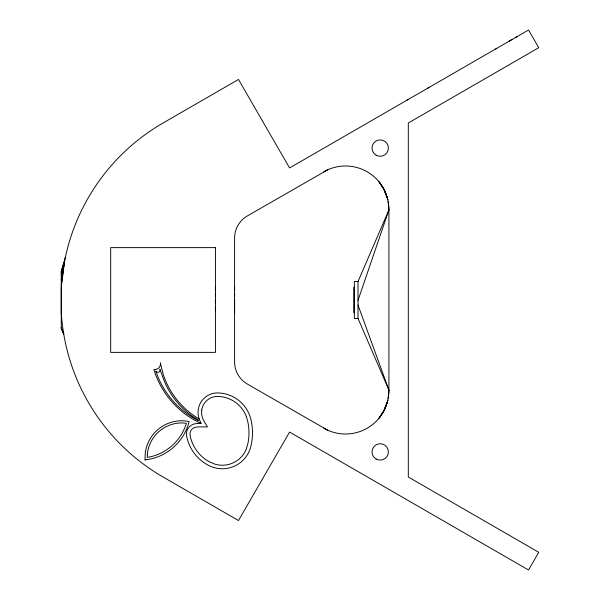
<?xml version="1.0" encoding="UTF-8"?>
<svg xmlns="http://www.w3.org/2000/svg" width="600" height="600" viewBox="0 0 600 600"><rect width="100%" height="100%" fill="white"/><g stroke="black" fill="none" stroke-linecap="round" stroke-linejoin="round"><path stroke-width="0.9" d="M61.26 314.1L61.26 313.695M145.065 460.095L145.132 454.327A36.81 36.81 0 0 1 183.637 420.795L189.113 421.493L188.13 425.092A51.33 51.33 0 0 1 148.77 459.368L145.072 459.855M384.487 409.717L387.518 401.58L383.243 412.08L378.99 418.237L384.487 409.717L387.862 400.155L388.928 390.075L388.928 209.925A43.432 43.432 0 0 0 388.23 201.645M61.26 272.19L64.35 262.447L61.26 287.423L61.26 312.585A204.375 204.375 0 0 0 163.058 476.993L238.493 520.545L289.582 432.045L528.525 570L538.74 552.3L408.308 476.993L408.308 123.007L538.74 47.7L528.525 30L289.582 167.955L238.493 79.455L163.058 123.007A204.375 204.375 0 0 0 64.35 262.447L61.26 271.395L61.26 328.605L63.735 334.08L61.26 327.45M61.26 285.097L64.35 262.447L61.26 274.882M61.26 280.267L61.568 278.483M61.26 279.278L64.35 262.447M61.26 271.395L65.332 257.505M61.26 272.55L63.832 264.127M358.013 300.353L388.928 209.925L387.862 199.845L384.487 190.282L378.99 181.762L383.243 187.92L387.518 198.42L384.487 190.282M388.23 398.355A43.432 43.432 0 0 0 388.928 390.075L358.013 318.428L358.013 281.558L388.928 209.925M407.22 100.035L408.322 99.398M427.485 88.335L428.963 87.48M495.713 48.945L496.822 48.307M509.265 41.123L511.928 39.578M515.977 37.245L517.463 36.39M327.712 169.8L247.365 215.925A25.545 25.545 0 0 0 234.585 238.05L234.585 361.95A25.545 25.545 0 0 0 247.365 384.067L327.712 430.2M358.013 281.558L354.353 281.558L354.353 318.428L358.013 318.428M200.782 423.368L201.255 423.368L200.288 421.665A20.768 20.768 0 0 1 198.06 412.207A19.388 19.388 0 0 1 217.755 392.918A34.665 34.665 0 0 1 250.897 419.423A57.082 57.082 0 0 1 250.897 446.265A29.415 29.415 0 0 1 209.618 465.885A41.745 41.745 0 0 1 186.615 435.982A10.44 10.44 0 0 1 195.608 423.683A42.188 42.188 0 0 1 200.782 423.368L195.322 420.585A88.02 88.02 0 0 1 153.87 369.57A5.865 5.865 0 0 0 160.515 363.712L160.44 362.805M61.26 327.81L63.735 334.08M358.013 305.108L388.928 390.075M160.08 369.638L163.935 380.235A81.488 81.488 0 0 0 193.425 416.933L198.038 419.85L198.315 420.592L195.983 419.4A86.662 86.662 0 0 1 157.148 374.865L155.812 371.04A2.265 2.265 0 0 0 160.08 369.638L159.9 369.075M160.515 363.712L163.2 374.205A80.13 80.13 0 0 0 199.155 418.95M353.805 287.31L353.805 312.638M234.585 286.718L234.585 290.61M234.585 293.355L234.585 296.565M234.585 300L234.585 311.505M234.585 312.832L234.585 313.282M215.43 286.718L215.43 290.61M215.43 293.355L215.43 296.565M215.43 300L215.43 303.435M215.43 306.645L215.43 311.505M323.79 171.803A43.432 43.432 0 0 1 387.862 199.845M387.862 400.155A43.432 43.432 0 0 1 323.79 428.197M215.43 247.627L215.43 352.373L110.685 352.373L110.685 247.627L215.43 247.627M147.308 454.522L147.278 457.373L148.373 457.222A49.155 49.155 0 0 0 186.06 424.403L186.352 423.338L183.525 422.978A34.627 34.627 0 0 0 147.308 454.522M201.735 410.138L201.593 413.04A17.242 17.242 0 0 0 203.812 420.795L207.472 426.93L200.775 426.885A38.67 38.67 0 0 0 196.462 427.118L195.112 427.357A6.915 6.915 0 0 0 189.968 434.393L190.74 438.24A38.22 38.22 0 0 0 208.493 461.317L214.71 464.1A25.89 25.89 0 0 0 246.3 449.092L247.935 443.37A53.565 53.565 0 0 0 247.935 422.317L246.495 416.978A31.133 31.133 0 0 0 217.718 396.435A15.87 15.87 0 0 0 201.728 410.138M376.118 155.16A8.175 8.175 0 0 0 388.38 148.08A8.175 8.175 0 0 0 376.118 141A8.175 8.175 0 0 0 376.118 155.16M376.118 459A8.175 8.175 0 0 0 388.38 451.92A8.175 8.175 0 0 0 376.118 444.84A8.175 8.175 0 0 0 376.118 459"/></g></svg>
